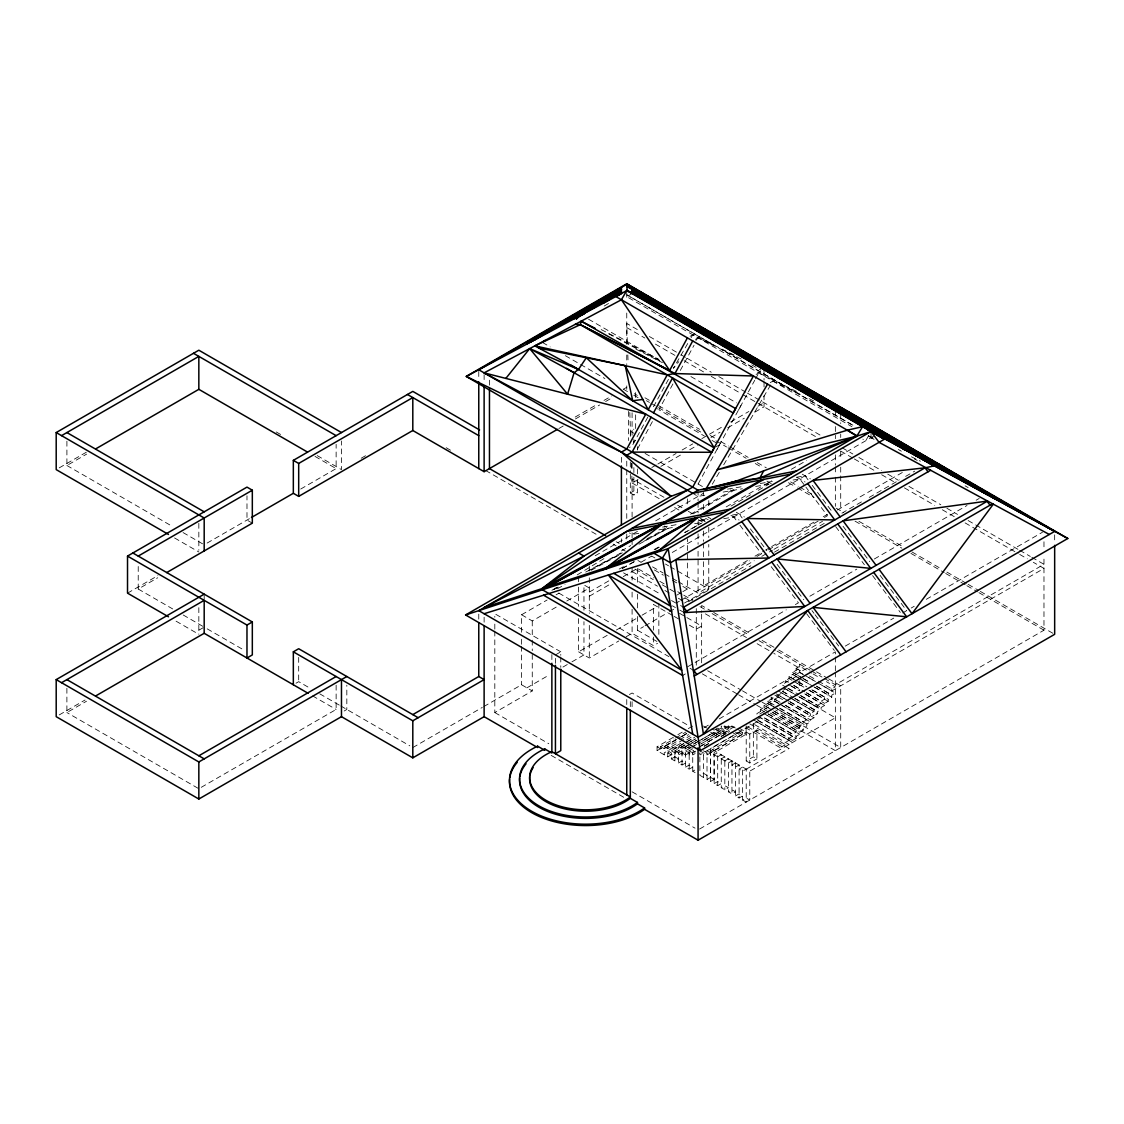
<?xml version="1.0" encoding="UTF-8"?>
<svg xmlns="http://www.w3.org/2000/svg" width="1124" height="1124" viewBox="0 0 1124 1124"><rect width="100%" height="100%" fill="white"/><g stroke="black" fill="none" stroke-linecap="round" stroke-linejoin="round"><path stroke-width="0.75" stroke-dasharray="5 3.75" d="M747.699 726.806L781.868 746.673L781.868 748.668L746.21 728.001L746.224 726.034M647.817 417.144L632.095 445.947L629.426 447.493M668.429 379.378L653.55 406.649L657.54 408.967M637.448 449.038L653.156 420.221M672.925 383.958L658.875 409.74L704.369 436M680.301 370.442L694.028 345.265M717.154 449.207L719.571 444.781L711.942 440.383M738.58 409.909L740.997 405.483M698.074 484.037L754.724 380.305M755.539 378.83L758.77 372.901L798.813 392.557M687.719 343.522L673.417 368.279L678.784 361.661M691.077 337.706L692.763 334.797L713.656 345.04L626.869 294.881L716.283 346.332L735.841 355.929M868.726 435.508L865.677 440.791L862.867 439.175M712.279 484.233L719.318 472.263M723.716 464.788L772.919 381.078L803.084 395.732M695.925 340.502L698.074 337.86L718.981 348.117L853.538 425.785M551.898 590.297L556.366 587.585M577.216 574.884L605.527 557.673M604.206 306.037L608.716 303.368M687.214 745.746L667.768 756.845L657.076 750.663L657.062 746.772L676.381 735.546M677.87 734.674L682.324 732.089M688.267 728.633L692.721 726.034M657.062 746.772L660.631 748.837L675.496 740.196M681.439 736.74L687.382 733.284M657.076 750.663L676.381 739.466M677.87 738.609L686.792 733.438M667.768 756.845L667.768 752.883L684.46 743.203M685.907 742.36L694.66 737.288M667.768 750.832L671.337 752.883L671.337 758.897L674.906 760.948L678.475 758.883L674.906 756.831L674.892 750.818L685.106 744.903M690.937 741.517L695.306 738.974M688.029 745.268L696.768 740.182M693.691 744.046L697.414 741.882M698.074 741.517L714.105 732.202L717.674 734.267L717.674 732.202L698.074 743.568L728.38 726.034L731.949 728.099L731.949 726.034L735.518 728.099L735.518 726.034L697.779 747.825M671.337 758.897L674.906 756.831M671.337 750.818L678.46 754.949L691.429 747.432M692.244 746.954L697.259 744.046L692.131 746.968M692.89 748.654L685.598 752.883L685.598 754.949L678.46 750.818M685.598 754.949L693.536 750.34M700.828 746.111L724.811 732.202L724.811 734.267L715.552 728.914M695.644 751.183L692.721 752.883L692.721 754.949L685.598 750.818M704.397 746.111L710.227 742.725L701.348 747.825M721.088 736.431L725.458 733.902M678.489 763.013L682.043 760.934L685.612 762.999L682.043 765.065L678.489 763.013L678.46 752.883L674.892 750.818M692.735 754.949L695.11 753.572M699.859 750.818L706.996 754.949L742.641 734.267L739.072 732.202L699.859 754.949L699.859 752.883L699.901 775.335L703.469 777.401L707.038 775.321L703.469 773.27L699.901 775.335M685.626 767.116L689.181 765.051L692.749 767.116L689.195 769.181L685.626 767.116L685.598 752.883L682.029 750.818L682.043 765.065M703.427 750.818L706.996 752.883L707.038 779.452L710.537 781.475L714.105 779.396L714.049 752.841L746.139 734.225L746.111 728.001M695.138 772.638L692.763 771.261L696.318 769.195M707.038 779.452L710.607 777.386L710.551 750.818L714.049 752.841M59.235 467.865L86.548 452.101M66.906 441.226L66.906 465.505L86.618 454.124M632.503 293.364L626.756 296.68L851.95 426.698M207.139 543.061L249.978 518.333M300.712 489.038L336.132 468.596L336.132 444.317M127.518 593.149L157.866 575.629M361.211 458.227L367.281 454.728M138.224 566.496L138.224 589.032L157.711 577.778M690.094 336.329L695.644 333.125M695.391 339.406L703.821 334.531M198.836 630.199L204.189 627.122M59.235 714.92L85.031 700.027M575.165 417.06L596.408 404.795M603.995 400.411L611.582 396.027M623.722 389.016L626.756 387.274M66.892 688.281L66.892 712.546L86.506 701.236M558.867 428.525L563.391 425.912M575.46 418.943L599.598 405.005M605.625 401.521L611.667 398.037M630.325 436.337L630.325 431.18L633.88 429.129M633.276 441.929L635.65 440.566M756.101 374.447L764.517 369.585M770.249 382.624L778.679 377.748M651.822 467.5L656.36 464.872M657.877 464.001L676.086 453.492M682.142 449.993L692.763 443.868M701.868 438.613L707.923 435.1M709.441 434.229L723.097 426.347M730.684 421.978L748.879 411.468M757.969 406.214L764.039 402.715M631.871 476.098L632.095 482.997L638.165 479.498M660.912 466.362L682.142 454.11M689.729 449.726L697.316 445.357M710.958 437.475L720.062 432.22M727.649 427.837L744.327 418.212M754.949 412.087L764.039 406.832L764.039 395.774M296.005 683.209L298.689 681.664L310.716 688.619M630.325 474.075L630.325 492.944L633.88 490.893L637.448 492.944L637.448 479.231M715.552 447.099L719.571 444.781M630.325 492.944L633.88 495.01L637.448 492.944M595.214 555.762L637.448 531.385M655.643 520.876L703.427 493.296M336.132 685.19L336.132 709.469L198.836 788.725L66.892 712.546M344.155 711.014L346.824 709.469L346.824 685.19M621.403 550.943L630.761 545.533M690.572 514.258L731.499 490.626L728.942 489.165M693.227 513.794L734.155 490.176L730.291 487.942M521.564 632.264L521.564 614.758L547.079 600.019M556.085 594.821L559.092 593.093M703.427 520.061L706.448 518.304M726.174 506.924L771.668 480.665M791.38 469.27L806.54 460.517M731.007 506.067L752.223 493.815M758.279 490.317L768.886 484.191L764.39 481.592M521.564 614.758L532.256 620.94L557.785 606.201M566.791 601.003L589.313 587.993L583.96 584.916L583.96 611.161M589.313 592.123L609.967 580.195M641.116 562.197L651.639 556.127M589.313 596.24L611.442 583.454M623.244 576.64L637.448 568.435L653.873 577.919M672.264 552.46L875.034 435.395M555.439 654.913L560.778 651.822L560.778 655.292M412.803 747.558L482.28 707.432M483.798 706.56L521.564 684.755L532.256 690.937L532.256 652.44M578.607 618.565L578.607 651.822L607.311 635.257M616.374 630.016L640.539 616.064M642.057 615.193L657.161 606.468M676.803 595.13L681.327 592.517M682.844 591.646L687.368 589.032L687.368 538.747M526.903 687.846L549.425 674.85M562.941 667.052L570.444 662.71M571.947 661.839L583.96 654.913L583.96 621.656M747.404 560.553L703.427 585.941L703.427 558.487M754.977 556.169L764.081 550.915M765.599 550.043L770.151 547.416M771.668 546.545L815.645 521.143M823.232 516.773L827.784 514.146M676.339 602.97L679.388 601.214M680.905 600.342L749.329 560.834M756.93 556.45L761.496 553.809L764.418 555.495M768.366 549.847L818.37 520.974M824.44 517.476L827.461 515.719L805.866 487.071M837.366 510.001L902.586 472.347M678.348 581.754L698.074 593.149L754.218 560.736M761.805 556.352L772.427 550.212M773.944 549.341L822.501 521.311M494.813 631.07L494.813 712.56L532.256 690.937M578.607 651.822L589.313 658.004L618.818 640.961M626.194 636.704L632.095 633.29L653.494 645.64L657.512 643.335M637.448 616.486L637.448 630.199L643.518 626.7M645.036 625.829L667.797 612.678M669.314 611.807L675.384 608.309M684.488 603.04L708.766 589.032L708.766 544.423M688.506 601.747L750.86 565.751M774.436 552.137L824.454 523.264M841.932 513.176L863.162 500.911M869.231 497.412L899.565 479.892M905.635 476.393L914.739 471.139M629.426 694.534L632.095 693.002L689.082 725.893M687.523 666.841L786.28 609.826M795.385 604.572L798.433 602.815L769.673 564.669M809.842 596.226L856.825 569.109M874.303 559.007L967.033 505.463M976.152 500.208L979.201 498.452M682.619 675.482L685.289 673.936M803.562 674.639L796.129 670.354L796.129 668.288L799.698 666.237L811.584 673.093M660.631 748.837L660.631 746.631L674.007 738.904M675.496 738.046L685.893 732.047M660.631 746.631L664.2 748.682L664.2 746.631L676.086 739.761M682.029 736.332L686.483 733.761M797.028 677.041L792.575 674.47L792.575 672.405L799.698 668.288L773.846 653.367M791.97 680.301L789.006 678.587L789.006 676.522L799.698 670.354M664.2 748.682L679.065 740.112M679.655 739.761L688.562 734.618M664.2 746.631L667.768 748.682L690.052 735.813M704.017 727.748L708.626 724.98M719.191 718.882L835.357 651.822L835.357 655.292M845.262 646.103L893.749 618.102M902.67 612.959L906.675 610.641L878.954 573.858M911.199 608.028L914.219 606.286M926.288 599.317L1042.454 532.256M680.891 743.245L664.2 752.883L664.2 754.78M686.736 739.887L692.721 736.332M802.072 677.913L796.129 674.47L796.129 676.536L781.868 684.755L786.322 687.34M667.768 748.682L667.768 746.631L671.337 748.682L671.337 746.631L674.892 748.682L694.211 737.527M674.892 748.682L674.892 746.631L678.46 748.682L685.893 744.397M687.382 743.54L695.405 738.904M783.049 690.262L785.423 688.886M678.46 748.682L678.46 746.631L682.029 748.682L696.894 740.112M714.723 729.813L717.688 728.099L728.38 734.267M682.029 748.682L682.029 746.631L685.598 748.682L688.562 746.968L678.46 752.883L678.46 754.949M693.62 744.046L724.825 726.034L731.232 729.743M772.062 705.858L767.608 703.287L767.608 701.236L781.854 693.002L781.854 690.951L789.287 695.25M767.018 709.118L764.039 707.403L764.039 705.352L778.286 697.119L778.286 695.068L788.697 701.095M760.47 711.52L760.47 709.469L774.731 701.236L774.731 699.184L779.185 701.769M731.949 726.034L700.758 744.046L721.243 732.202L721.243 734.267L711.984 728.914M774.127 705.015L771.162 703.301L771.162 705.352L756.916 713.585L756.916 715.637M721.257 736.332L729.574 731.527M759.754 713.993L764.025 711.534M756.902 719.767L760.456 717.702L796.129 738.37L792.575 740.435L792.575 742.5L756.902 721.833L756.902 719.767L792.575 740.435M756.902 721.833L710.452 748.584L710.48 750.706M739.086 728.099L749.778 734.098L756.916 729.982L789.006 748.5L789.006 744.467L752.743 723.533M818.427 681.158L831.788 688.872L835.357 686.82L826.449 681.678M717.702 756.747L721.257 754.696L721.271 787.713L724.825 789.779L728.38 787.713L724.825 785.662L721.271 787.713M816.347 686.132L828.233 693.002L1043.971 568.435L1033.349 562.309M812.778 690.248L824.665 697.119L828.233 695.053L828.233 693.002M721.271 758.812L724.825 756.761L724.825 789.779M806.245 692.651L821.096 701.236L824.665 699.17L824.665 697.119M796.129 738.37L796.129 736.318L799.698 734.253L799.698 732.202L803.267 730.136L803.267 728.085L806.835 726.02L806.835 723.968L810.404 721.903L810.404 719.852L813.959 717.786L813.959 715.735L817.527 713.67L817.527 711.618L821.096 709.553L821.096 707.488L824.665 705.436L824.665 703.371L828.233 701.32L828.233 699.254L831.788 697.203L831.788 695.138L835.357 693.087L820.506 684.474M801.187 695.911L817.527 705.352L821.096 703.287L821.096 701.236M724.825 760.864L728.38 758.812L728.394 791.83L731.949 793.881L735.518 791.816L731.949 789.779L728.394 791.83M794.654 698.313L813.959 709.469L817.527 707.403L817.527 705.352M789.596 701.573L810.404 713.585L813.959 711.52L813.959 709.469M735.518 795.947L739.086 793.881L742.641 795.947L739.086 797.998L735.518 795.947L735.518 762.915L731.949 760.878L728.394 762.929L710.48 752.602M786.027 705.689L806.835 717.702L810.404 715.637L810.404 713.585M779.494 708.092L803.267 721.819L806.835 719.753L806.835 717.702M735.518 762.915L731.949 764.98L735.518 767.032L739.086 764.98L739.086 797.998M774.436 711.351L799.698 725.935L803.267 723.884L803.267 721.819M767.903 713.754L796.129 730.052L799.698 728.001L799.698 725.935M714.119 750.579L710.551 752.616L746.21 732.033L746.21 760.934L753.347 756.817L756.916 758.883L756.916 729.982M764.334 717.871L792.575 734.169L796.129 732.117L796.129 730.052M757.801 720.273L789.006 738.285L792.575 736.234L792.575 734.169M746.21 760.934L749.778 762.999L756.916 758.883M789.006 738.285L789.006 740.351L785.437 742.402L785.437 744.608L781.868 746.673M714.133 783.597L717.688 781.545L721.257 783.597L717.702 785.648L714.133 783.597L714.133 754.696L717.688 752.63L717.702 785.648M746.21 769.181L835.357 717.786L799.698 697.119L817.527 707.403M710.537 781.475L710.551 748.584L749.778 771.148L789.006 748.5M742.641 800.049L746.21 802.115L746.21 769.097L742.641 771.148L739.086 769.097L742.641 767.032L742.641 800.049L746.21 797.998L749.778 800.049L749.778 771.148M699.578 829.034L1043.971 630.199L1043.971 555.649M634.034 561.677L620.546 569.39L634.217 561.747M654.997 549.692L659.493 547.121M684.952 532.551L701.418 523.138L684.642 532.495M619.155 569.081L626.771 564.824M654.182 549.51L660.28 546.109M557.335 588.765L565.035 584.564M591.21 570.275L618.917 555.144M638.924 544.227L668.176 528.252L664.312 526.032M585.73 572.088L624.101 551.238M647.115 538.719L665.52 528.716L661.713 526.51M588.667 570.823L622.303 552.811M643.715 541.361L668.176 528.252M727.537 489.137L744.762 486.172M760.26 483.503L772.329 481.423M796.438 477.279L805.051 475.789L808.128 479.892M704.762 495.234L698.074 496.387L692.721 493.296M723.139 492.073L742.416 488.743M755.651 486.467L768.886 484.191M793.052 480.032L799.698 478.88L804.84 485.709M662.514 527.072L678.489 524.318M698.341 520.89L708.275 519.19M732.441 515.031L739.086 513.879L742.163 517.981M638.783 533.324L632.095 534.476L629.426 532.931M658.833 529.868L673.136 527.409M694.646 523.7L702.922 522.281L698.426 519.681M723.758 518.684L733.733 516.97L738.875 523.798M809.154 398.683L816.755 402.378M741.18 359.006L721.594 349.409L782.276 384.436M793.207 390.955L795.82 392.234M868.627 435.803L874.655 438.767M911.424 456.808L920.43 461.219M871.016 433.077L871.016 437.714L874.036 439.189M914.234 458.915L917.24 460.39M635.889 349.114L662.472 362.687M601.185 329.571L658.58 359.216M680.596 605.569L683.631 607.185M608.758 333.856L661.109 361.717M871.016 437.714L874.079 439.372M779.663 383.158L793.333 390.997M965.095 485.849L968.129 487.591M751.759 364.864L760.864 370.119M898.343 449.474L901.336 451.202M795.483 392.037L853.144 425.336M868.206 436.084L873.699 439.245M637.308 329.543L626.756 323.445L627.347 344.647M649.377 336.512L679.556 353.934M681.06 354.805L685.598 357.418M687.101 358.289L711.239 372.227M718.784 376.582L745.943 392.262M747.446 393.133L820.183 435.128M842.227 447.844L852.849 453.984M858.905 457.482L881.666 470.619M887.735 474.117L898.343 480.257M908.965 486.383L940.816 504.774M946.886 508.273L957.508 514.399M968.129 520.538L1018.175 549.439M1019.693 550.31L1030.315 556.436M1031.832 557.321L1043.971 564.318L835.357 684.755L823.471 677.898M626.756 327.562L644.853 338.015M655.418 344.113L675.032 355.437M684.08 360.663L703.694 371.988M711.239 376.343L741.419 393.765M742.922 394.636L815.631 436.618M840.71 451.089L852.849 458.1M854.366 458.971L874.079 470.352M881.666 474.735L895.322 482.618M904.413 487.872L934.761 505.393M942.334 509.762L954.473 516.773M965.095 522.899L1018.175 553.556M1019.693 554.427L1027.28 558.811M690.923 376.568L736.431 402.842M802.241 474.173L810.404 478.88M796.888 477.264L805.051 481.971M644.965 397.784L649.517 400.411M658.622 405.666L699.592 429.326M710.213 435.452L714.766 438.079M720.835 441.591L728.422 445.961M729.94 446.846L748.148 457.356M757.253 462.61L766.357 467.865M790.636 481.887L798.223 486.271M799.74 487.142L813.397 495.024M836.158 508.174L843.745 512.544M858.919 521.311L902.923 546.714M912.028 551.968L940.858 568.618M946.928 572.116L966.654 583.511M968.171 584.382L978.793 590.522M980.311 591.393L1054.663 634.315M634.315 393.695L637.336 395.437M646.398 400.678L649.433 402.42M650.937 403.291L702.331 432.965M715.946 440.819L726.526 446.931M728.029 447.802L746.167 458.269M755.244 463.51L762.803 467.879M788.5 482.716L796.059 487.071M797.562 487.942L814.197 497.553M855.013 521.115L901.87 548.161M910.946 553.401L944.202 572.608M945.706 573.479L965.361 584.817M966.879 585.688L977.459 591.8M978.962 592.671L1043.971 630.199M766.919 481.128L771.457 483.742M630.325 431.18L633.88 433.246M645.036 453.408L703.427 487.113M736.276 512.263L744.425 516.97M730.923 515.354L739.086 520.061M707.811 516.998L710.832 518.74M663.961 497.286L632.095 478.88L632.095 517.321M677.632 505.168L686.736 510.422M688.253 511.294L692.806 513.921M700.393 518.304L707.432 522.379M700.94 519.218L705.479 521.831M632.095 482.997L660.926 499.646M674.597 507.528L679.149 510.156M651.822 556.155L654.856 557.911M665.478 564.037L668.527 565.793M670.044 566.665L676.114 570.177M677.632 571.048L708.766 589.032M616.191 541.754L619.212 543.496M446.186 447.717L452.255 451.23M485.638 470.492L597.926 535.319M613.1 544.086L616.135 545.842M622.204 549.341L625.239 551.097M652.552 566.861L663.174 573.001M664.691 573.872L670.761 577.371M672.278 578.256L676.831 580.883M637.898 560.469L640.891 562.197M654.393 569.98L663.385 575.179M672.377 580.377L676.873 582.977M682.872 586.433L687.368 589.032M659.844 581.361L664.326 583.946M677.758 591.716L682.226 594.301M683.729 595.158L692.679 600.328M712.223 611.611L701.643 605.499L701.643 612.355M713.726 612.482L751.52 634.301M762.1 640.413L777.218 649.138M778.735 650.009L815.012 670.958M816.516 671.829L827.109 677.941M828.613 678.812L840.71 685.795L840.71 747.558L775.715 710.031M635.116 569.151L653.241 579.619M662.303 584.845L668.344 588.33M669.848 589.201L675.889 592.685M684.952 597.926L689.476 600.539M700.041 606.637L706.083 610.121M712.124 613.62L749.877 635.411M758.939 640.638L775.546 650.22M777.049 651.091L810.095 670.171M811.584 671.042L821.981 677.041M813.074 673.95L820.506 678.236M632.095 571.526L657.484 586.18M664.944 590.493L669.426 593.079M678.376 598.249L682.858 600.834M705.408 613.859L746.476 637.561M757.112 643.701L772.329 652.482M796.129 668.288L803.562 672.573M809.505 676.016L816.937 680.301M805.051 675.496L815.448 681.495M816.937 682.352L831.788 690.937L831.788 688.872M623.553 572.847L661.038 594.484M671.548 600.553L676.044 603.152M792.575 672.405L801.482 677.561M802.972 678.418L810.404 682.704M798.518 677.898L808.915 683.898M814.858 687.34L828.233 695.053M672.433 605.822L675.44 607.55M679.837 610.093L684.165 612.594M679.5 613.311L685.401 616.711M686.876 617.568L701.643 626.082L696.29 629.173L688.914 624.916M789.006 676.522L796.438 680.821M797.914 681.678L806.835 686.82M793.46 681.158L803.857 687.157M809.8 690.6L824.665 699.17M672.686 615.545L653.494 604.473L653.494 630.199M674.161 616.402L680.062 619.802M788.402 682.352L785.437 680.638L785.437 682.704L789.891 685.275M794.345 685.795L804.756 691.794M791.38 686.132L798.813 690.417M804.756 693.859L821.096 703.287M787.812 688.197L795.244 692.482M783.358 687.677L793.755 693.677M782.768 691.457L793.165 697.456M778.3 690.937L788.711 696.936M790.186 697.793L813.959 711.52M776.22 693.859L788.107 700.716M774.745 695.053L782.164 699.339M788.107 702.781L810.404 715.637M780.084 702.261L771.176 697.119L771.176 699.17L778.609 703.455M780.084 704.312L806.835 719.753M767.608 701.236L773.551 704.664M773.551 706.715L803.267 723.884M637.448 630.199L658.847 642.563M707.684 670.747L740.941 689.953M742.458 690.824L760.597 701.306M762.1 702.177L769.659 706.532M764.039 705.352L768.493 707.923M772.961 712.56L799.698 728.001M702.331 673.838L737.105 693.915M738.609 694.787L755.244 704.383M756.761 705.254L768.844 712.237M770.361 713.108L835.357 750.649L835.357 672.63M690.052 668.302L693.845 670.494M558.783 593.065L668.949 656.655M760.47 709.469L766.413 712.897M276.237 431.953L280.789 434.581M317.207 455.599L341.485 469.621L341.485 440.987M763.449 713.234L796.129 732.117M315.015 456.4L336.132 468.596M758.391 716.494L792.575 736.234M753.347 719.753L789.006 740.351M736.951 728.914L746.139 734.225M735.503 732.202L739.072 734.267L739.072 732.202M729.097 730.558L721.257 726.034L721.257 728.099L728.38 732.202M731.935 732.202L735.503 734.267M703.427 726.034L706.996 728.099M710.551 732.202L714.105 734.267L714.105 732.202M560.778 651.822L494.813 613.732L494.813 617.202M706.996 750.818L710.551 752.883M691.541 747.994L689.167 746.631L689.167 748.682L685.598 746.631L685.598 748.682M692.721 750.818L695.11 752.195M710.607 777.386L714.105 779.396M667.768 752.883L671.337 754.949L671.337 752.883M252.324 523.152L246.985 520.061L246.985 495.782M66.906 465.505L172.506 526.468M183.072 532.565L202.685 543.89M494.813 712.56L548.793 743.723M632.095 791.816L695.068 828.177M174.557 537.96L198.836 551.968M551.167 755.384L625 798.012M138.224 589.032L172.703 608.941M183.198 614.997L202.685 626.251M207.195 628.85L244.807 650.571M319.75 693.831L339.308 705.127M340.811 705.984L409.796 745.816M312.514 695.84L336.132 709.469M176.075 621.179L197.318 633.444M588.554 319.216L659.774 360.382M542.569 342.511L550.17 346.909M565.372 355.69L579.057 363.6M580.574 364.471L604.895 378.535M623.146 389.087L627.698 391.714M633.781 395.227L638.348 397.868M802.676 674.133L799.698 672.405L799.698 664.172M808.62 677.575L814.563 681.018M803.562 678.784L810.994 683.083M816.937 686.525L831.788 695.138M796.129 676.536L800.583 679.107M802.072 679.978L812.469 686.005M813.959 686.862L831.788 697.203M792.561 678.587L797.014 681.172M798.504 682.043L805.936 686.342M811.879 689.785L828.233 699.254M797.014 683.237L802.957 686.68M808.901 690.122L828.233 701.32M793.446 685.289L800.878 689.602M806.821 693.044L824.665 703.371M790.481 685.626L799.389 690.796M805.346 694.239L824.665 705.436M788.402 688.548L798.799 694.576M800.288 695.433L821.096 707.488M786.912 689.743L797.309 695.77M798.799 696.641L821.096 709.553M795.23 698.692L817.527 711.618M781.854 693.002L792.265 699.03M793.755 699.887L817.527 713.67M790.186 701.952L813.959 715.735M778.286 697.119L782.754 699.704M788.697 703.146L813.959 717.786M785.128 705.212L810.404 719.852M774.731 701.236L780.674 704.678M782.164 705.549L810.404 721.903M780.084 708.471L806.835 723.968M771.162 705.352L775.616 707.937M777.106 708.794L806.835 726.02M767.594 707.418L772.048 710.003M773.537 710.86L803.267 728.085M772.048 712.054L803.267 730.136M768.493 714.119L799.698 732.202M767.004 715.314L799.698 734.253M764.924 718.236L796.129 736.318M749.778 723.884L785.437 744.608M812.245 485.343L832.814 512.628M843.042 526.215L869.751 561.635M835.652 526.58L864.398 564.726M872.575 575.586L900.296 612.369M750.396 528.884L766.849 550.718M777.077 564.304L803.772 599.724M811.964 610.585L814.015 613.311M815.041 614.673L838.659 646.005M739.901 525.161L761.496 553.809M806.611 613.676L834.331 650.459M627.838 354.889L628.133 363.614M629.819 412.522L630.662 436.969M631.562 463.172L631.632 469.186M703.469 777.401L703.427 752.883L703.427 754.949M692.763 771.261L692.721 752.883L689.167 750.818L689.195 769.181M674.906 760.948L674.892 752.883L674.892 754.949M1054.663 534.869L1054.663 541.852M1043.971 541.782L1043.971 548.723M840.71 414.025L840.71 423.565M840.71 434.033L840.71 437.517M840.71 451.469L840.71 460.194M840.71 467.177L840.71 474.159M840.71 475.902L840.71 510.802M835.357 410.948L835.357 419.617M835.357 426.544L835.357 438.683M835.357 454.869L835.357 465.153M835.357 466.882L835.357 475.452M835.357 477.166L835.357 506.334M835.357 657.02L835.357 670.888M799.698 680.638L799.698 690.529M764.039 369.768L764.039 380.165M764.039 381.907L764.039 387.106M753.347 723.884L753.347 756.817M749.778 734.098L749.778 762.999M746.21 725.935L746.21 728.001M742.641 734.267L742.641 732.216L706.996 752.883L706.996 754.949M731.949 760.878L731.949 793.881M728.38 726.034L728.38 728.099M724.825 726.034L724.825 728.099M708.766 500.616L708.766 507.542M708.766 527.268L708.766 537.553M703.427 492.326L703.427 495.782M703.427 504.451L703.427 509.664M703.427 531.034L703.427 541.332M703.427 543.047L703.427 556.773M701.643 614.083L701.643 663.834M698.074 490.204L698.074 500.672M698.074 502.414L698.074 512.895M698.074 521.606L698.074 525.105M698.074 533.83L698.074 544.297M698.074 551.266L698.074 593.149M696.29 608.59L696.29 665.197M689.167 752.883L689.167 754.949M687.368 498.873L687.368 505.814M682.029 752.883L682.029 754.949M658.847 603.096L658.847 635.692M653.494 637.069L653.494 645.64M637.448 446.621L637.448 450.064M637.448 468.933L637.448 477.503M637.448 568.435L637.448 583.876M637.448 594.174L637.448 607.901M635.65 392.529L635.65 397.671M635.65 414.826L635.65 428.553M633.88 439.428L633.88 442.856M633.88 467.556L633.88 476.14M633.88 477.166L633.88 495.01M632.081 412.761L632.081 438.501M632.095 463.285L632.095 468.483M632.095 532.762L632.095 537.904M632.095 539.618L632.095 544.761M632.095 567.409L632.095 580.11M632.095 592.123L632.095 600.694M632.095 609.278L632.095 633.29M632.095 701.671L632.095 708.598M630.325 462.062L630.325 472.361M630.325 701.615L630.325 706.813M628.513 411.398L628.513 440.566M626.756 292.24L626.756 300.909M626.756 313.048L626.756 344.717M626.756 355.015L626.756 364.583M626.756 385.897L626.756 389.326M626.756 461.163L626.756 468.104M626.756 469.832L626.756 518.375M626.756 533.984L626.756 539.183M626.756 699.549L626.756 704.748M621.403 457.327L621.403 464.254M621.403 538.803L621.403 542.274M589.313 565.962L589.313 571.048M589.313 577.82L589.313 613.395M589.313 625.394L589.313 658.004M578.607 576.738L578.607 581.825M578.607 587.079L578.607 606.328M560.778 657.02L560.778 667.417M555.439 658.369L555.439 665.31M551.87 654.589L551.87 661.516M532.256 620.94L532.256 638.432M532.256 640.188L532.256 650.684M521.564 639.261L521.564 644.516M521.564 646.258L521.564 684.755M494.813 624.129L494.813 629.342M489.46 380.165L489.46 385.377M484.121 374.587L484.121 382.286M484.121 617.202L484.121 622.401M478.768 371.496L478.768 380.165M478.768 614.111L478.768 619.31M298.689 657.399L298.689 681.664M204.189 594.174L204.189 599.373M198.836 523.334L198.836 550.282M198.836 607.663L198.836 634.315M558.122 587.107L551.982 590.437L558.08 587.206"/><path stroke-width="1.5" d="M595.242 328.377L581.164 321.197L580.321 324.653L534.813 345.869L578.481 369.445L586.307 357.755L632.7 400.79L642.83 399.427M840.106 516.843L813.074 480.426L925.052 467.809L933.777 465.982L798.63 387.583L877.451 434.426L867.939 429.761L889.056 440.116L810.797 394.903M574.083 372.732L529.685 348.595L578.481 369.445L574.083 372.732L567.578 394.187L529.685 348.595L505.842 378.409M539.351 346.852L538.972 348.103L625.239 365.679L648.197 409.74L667.22 374.882L674.948 373.533L753.417 375.992L692.721 487.113L478.768 610.641L698.074 737.26L1054.663 531.385L876.776 434.384L1067.8 538.494L700.21 750.72L465.589 614.954L671.14 496.288L687.368 490.204M706.757 489.572L703.427 489.165L735.602 481.311L759.782 478.136L763.674 470.858M575.263 324.33L580.321 324.653L669.637 370.456L687.41 337.874M626.756 455.206L632.095 452.115L651.119 417.243M632.095 452.115L711.815 452.284L714.218 447.872L653.522 412.831L672.545 377.959L714.176 447.844M692.721 340.951L674.948 373.533L580.321 324.653L733.213 412.986L735.644 408.574L581.164 321.197M796.621 470.928L698.074 490.204L626.756 449.038L484.121 372.859L621.403 299.771L626.756 290.498L662.5 309.732M706.013 488.884L767.58 384.155M692.721 734.169L662.415 558.15L668.19 548.624L871.016 431.532L884.391 439.245L670.438 562.773L653.985 553.275L857.247 435.929L616.05 296.68L627.15 290.273L878.308 435.564L868.346 429.523M582.836 314.692L575.263 318.162L576.443 318.851L578.256 316.378L582.485 313.933L584.354 314.003M576.443 318.851L579.801 316.083M601.719 570.388L607.072 567.297L661.741 524.543L727.706 486.453M725.135 486.959L659.156 525.048L542.105 588.569L583.96 556.085L698.074 490.204M542.105 588.569L626.756 531.385L725.303 512.108M618.537 291.523L621.403 289.613L534.813 339.687M542.471 342.132L545.098 340.389M618.607 293.294L621.403 291.467L574.041 318.809L621.403 289.613M603.251 303.255L621.403 291.776L581.094 315.057M654.688 527.76L659.156 525.048L547.795 586.714L661.741 524.543M693.382 670.775L987.56 501.051L843.07 520.848L876.074 565.288M168.488 534.448L56.2 469.621L56.2 432.557L198.836 350.21L341.485 432.557M61.553 435.648L198.836 356.392L198.836 389.326L307.47 452.045M95.723 448.869L198.836 389.326M168.488 616.795L127.518 593.149L127.518 556.085L246.985 487.113L252.324 490.204L252.324 523.152L166.703 572.58M251.467 517.476L293.336 493.296L293.336 460.362L412.803 391.391L479.569 429.93M138.224 556.085L252.324 490.204M293.336 460.362L298.689 463.439L412.803 397.559L412.803 430.506L298.689 496.387L293.336 493.296M621.403 289.36L527.142 343.775L621.403 287.421L621.403 293.589L466.263 376.428L671.14 496.288L621.403 452.115L466.263 376.428L626.714 283.796L1067.8 538.494M626.897 286.451L634.976 290.807L626.883 286.241M536.12 746.701L484.121 716.676L412.803 757.843L341.471 716.676L198.836 799.024L56.2 716.676L56.2 679.613L204.189 594.174M61.553 682.704L204.189 600.342L204.189 633.29L95.568 696.009M412.803 430.506L484.121 471.673L557.349 429.396M246.971 625.056L252.324 621.965L252.324 654.913L246.971 657.99L246.971 625.056L127.518 556.085M621.403 452.115L626.756 449.038L645.78 414.166L566.538 368.363M293.336 684.755L293.336 651.822L298.689 648.731L418.142 717.702M198.836 755.792L336.132 676.522M56.2 679.613L198.836 761.96L346.824 676.522M606.117 568.955L695.433 517.953L607.072 567.297M700.772 514.862L761.398 479.864M703.259 514.37L763.884 479.372M412.803 714.611L478.768 676.522L484.121 679.613L412.803 720.793L293.336 651.822M683.336 607.353L925.052 467.809L928.017 471.799M930.672 470.268L684.165 612.594L804.742 606.468L771.752 562.014M694.211 676.002L990.005 505.21L993.307 504.17L912.028 613.732L879.038 569.292M509.579 779.368A76.053 43.906 0 0 0 558.263 822.628A76.053 43.906 0 0 0 644.586 809.322L698.074 840.204L1054.663 634.315L1054.663 545.337M611.47 565.864L697.92 517.462L659.338 550.198L484.121 607.55L583.96 556.085L578.607 552.994M537.202 338.31L530.135 342.047L536.359 338.872M634.976 290.807L632.25 289.514L746.954 355.535L769.392 366.677L632.236 289.304L824.721 400.439L939.257 464.76L916.777 453.717M759.782 478.136L856.811 436.182L871.016 431.532L879.038 442.336L1049.31 534.476M729.237 483.685L856.811 436.182L862.6 426.67L847.313 430.197L717.267 469.748L856.811 436.182L847.313 430.197M465.589 614.954L668.19 548.624L700.21 750.72M484.121 613.732L662.415 558.15M714.358 487.015L735.602 481.311M791.282 474.019L692.721 493.296L478.768 369.768L626.756 284.33L1054.663 531.385M632.095 528.294L730.656 509.017M632.25 289.514L721.903 343.087L914.163 452.438L891.683 441.409M635.116 292.928L632.391 291.622L660.238 306.192L632.362 291.369L632.362 289.472L643.883 296.399L632.362 291.369L721.903 343.087L744.341 354.243M534.813 345.869L667.22 374.882M484.121 372.859L645.78 414.166L711.815 452.284M876.369 434.623L947.687 469.621L994.796 498.761L825.494 401.015L816.502 397.474L825.494 401.015L939.257 464.76M922.579 457.299L933.918 465.786L719.29 341.794L698.51 331.468L632.503 291.622L632.503 293.364L632.095 287.421M798.56 387.864L914.163 452.438M778.679 377.748L846.063 410.948M703.821 334.531L724.601 344.857L764.517 369.585L835.357 404.766M727.214 346.164L749.68 357.32L787.896 381.191M752.279 358.612C853.116 411.806 950.103 472.136 1049.31 528.294M632.362 290.104L643.883 296.399M861.729 425.546L878.195 434.791L817.246 398.332M835.652 409.853L889.056 440.116M822.248 399.217L988.446 495.319M626.756 290.498L884.391 439.245M407.45 394.468L478.768 435.648M605.625 535.656L489.46 468.596L489.46 388.834M613.704 573.324L670.691 606.229L647.593 562.759M671.604 611.512L608.351 574.996L681.706 670.199L542.442 589.805M193.497 353.301L336.132 435.648M543.566 595.2L682.619 675.482M66.906 432.557L204.189 511.827M56.2 432.557L204.189 517.995L204.189 550.943M644.586 809.322L644.586 807.945L637.448 803.829L637.448 802.452A66.021 38.118 0 0 1 538.888 805.838A66.021 38.118 0 0 1 544.733 748.921L551.87 753.038L551.87 663.258M529.755 776.614A56.003 32.343 0 0 0 565.99 809.139A56.003 32.343 0 0 0 630.325 798.335L637.448 802.452M644.586 807.945A76.053 43.906 0 0 1 531.75 811.317A76.053 43.906 0 0 1 537.609 746.181L544.733 750.298L544.733 748.921M132.871 552.994L252.324 621.965M204.189 633.29L308.088 693.283M66.892 679.613L204.189 758.869M632.503 291.622L719.29 341.794M571.104 365.188L653.522 412.831M798.63 387.583L800.962 388.735M812.933 393.625L774.745 369.768L626.714 283.796L627.15 290.273M724.053 341.106L746.954 355.535M822.866 399.737L839.937 410.667M897.486 444.978L904.314 449.755M824.721 400.439L825.494 401.015M987.041 501.22L990.005 505.21M807.72 483.517L834.753 519.934L747.109 518.515L774.141 554.933M837.731 523.924L870.721 568.379L777.106 558.923L810.095 603.377M873.685 572.369L906.675 616.823L813.059 607.367L846.063 651.822M741.756 521.606L768.788 558.024L675.791 559.696L703.427 734.169L807.72 610.458L840.71 654.913M683.631 607.185L686.595 611.175M693.845 670.494L696.81 674.484M621.403 299.771L669.637 370.456M625.239 365.679L632.7 400.79M698.074 747.727L698.074 840.204M630.325 710.284L630.325 798.335M626.756 708.218L626.756 794.907M621.403 465.982L621.403 524.936M560.778 669.159L560.778 750.649L555.439 753.726L555.439 665.31M537.609 746.181L537.609 747.558M484.121 386.726L484.121 471.673M484.121 625.871L484.121 716.676M478.768 381.907L478.768 468.596M478.768 622.78L478.768 676.522M412.803 720.793L412.803 757.843M341.471 679.613L341.471 716.676M298.689 463.439L298.689 496.387M198.836 761.96L198.836 799.024M509.762 777.864A76.053 43.906 0 0 1 517.209 762.353M637.448 803.829A66.021 38.118 0 0 1 562.126 815.884A66.021 38.118 0 0 1 519.667 777.991M519.878 776.473A66.021 38.118 0 0 1 526.018 763.8M529.994 775.096A56.003 32.343 0 0 1 533.085 767.636M630.325 796.958L551.87 751.675A56.003 32.343 0 0 0 546.025 800.344A56.003 32.343 0 0 0 630.325 796.958"/></g></svg>
